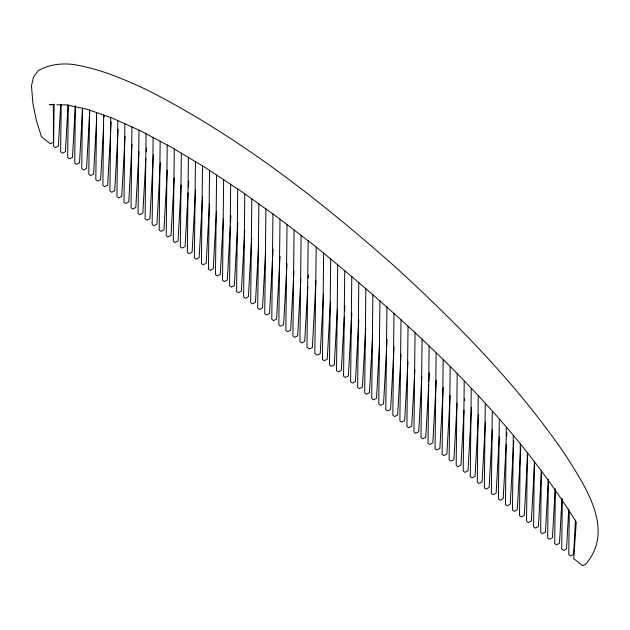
<?xml version="1.0" encoding="UTF-8"?>
<svg xmlns="http://www.w3.org/2000/svg" width="630" height="630" viewBox="0 0 630 630"><rect width="100%" height="100%" fill="white"/><g stroke="black" fill="none" stroke-linecap="round" stroke-linejoin="round"><path stroke-width="0.94" d="M61.173 104.816L60.645 151.877L62.378 153.255L65.441 151.696L68.04 104.714M68.261 105.273L67.686 157.461L69.41 158.831L72.481 157.272L75.332 105.714M75.348 106.785L74.718 163.036L76.45 164.406L79.514 162.847L82.546 108.179M82.428 108.297L81.758 168.619L83.491 169.99L86.554 168.43L89.751 110.66M89.507 110.1L88.799 174.195L90.531 175.565L93.594 174.006L96.713 117.7M96.587 112.573L95.831 179.77L97.563 181.149L100.635 179.589L103.651 125.063M103.659 115.046L102.871 185.354L104.604 186.724L107.667 185.165L111.179 121.7M110.73 117.519L109.911 190.929L111.644 192.3L114.707 190.74L118.109 129.252M117.794 120.558L116.952 196.513L118.676 197.883L121.747 196.324L125.063 136.434M124.858 123.748L123.984 202.088L125.716 203.459L128.78 201.899L131.969 144.38M131.922 126.937L131.024 207.664L132.757 209.042L135.82 207.483L138.915 151.609M138.986 130.126L138.064 213.247L139.789 214.617L142.86 213.058L145.869 158.642M146.05 133.765L145.097 218.823L146.829 220.193L149.893 218.634L153.429 154.838M153.106 137.521L152.137 224.406L153.87 225.776L156.933 224.217L160.351 162.477M160.162 141.278L159.177 229.982L160.91 231.352L163.973 229.792L167.273 170.108M167.226 145.026L166.21 235.557L167.942 236.935L171.013 235.376L174.203 177.731M174.282 148.963L173.25 241.14L174.982 242.511L178.046 240.951L181.141 185.023M181.33 153.2L180.29 246.716L182.023 248.086L185.086 246.527L188.055 192.914M188.386 157.429L187.331 252.299L189.055 253.669L192.126 252.11L195.591 189.48M195.442 161.658L194.363 257.875L196.095 259.245L199.159 257.686L202.537 196.78M202.49 165.895L201.403 263.45L203.136 264.828L206.199 263.269L209.491 203.773M209.538 170.383L208.443 269.034L210.176 270.404L213.239 268.845L216.421 211.326M216.586 175.038L215.476 274.609L217.208 275.979L220.28 274.42L223.351 218.886M223.634 179.684L222.516 280.192L224.248 281.563L227.312 280.003L230.281 226.438M230.682 184.338L229.556 285.768L231.289 287.138L234.352 285.579L237.833 222.681M237.73 188.984L236.589 291.343L238.321 292.722L241.392 291.162L244.755 230.296M244.779 193.867L243.629 296.927L245.361 298.297L248.425 296.738L251.677 238.093M251.827 198.899L250.669 302.502L252.402 303.873L255.465 302.313L258.623 245.33M258.867 203.939L257.709 308.086L259.434 309.456L262.505 307.897L265.537 253.102M265.915 208.971L264.742 313.661L266.474 315.031L269.538 313.472L272.451 260.859M272.955 214.003L271.782 319.237L273.514 320.615L276.578 319.056L280.051 256.371M279.996 219.185L278.822 324.82L280.555 326.19L283.618 324.631L286.981 263.805M287.036 224.587L285.855 330.396L287.587 331.766L290.658 330.207L293.919 271.246M294.076 229.982L292.895 335.979L294.627 337.349L297.691 335.79L300.825 279.216M301.116 235.384L299.935 341.555L301.668 342.925L304.731 341.365L307.763 286.658M56.818 104.761L66.363 104.871L87.349 109.344L112.171 118.023L140.419 130.772L171.604 147.357L205.183 167.509L240.597 190.874L277.231 217.059L308.157 240.778L306.975 347.13L309.306 348.981L312.37 347.421L315.921 280.767M323.639 253.126L322.458 359.407L324.19 360.777L327.253 359.218L330.443 301.636M330.679 258.883L329.49 364.983L331.223 366.353L334.294 364.794L337.365 309.259M337.711 264.647L336.53 370.566L338.263 371.936L341.326 370.377L344.319 316.378M344.752 270.404L343.57 376.141L345.303 377.512L348.366 375.952L351.839 313.228M351.784 276.168L350.611 381.717L352.335 383.095L355.407 381.536L358.809 320.016M358.816 282.295L357.643 387.3L359.376 388.671L362.439 387.111L365.699 328.277M365.849 288.414L364.683 392.876L366.416 394.246L369.479 392.687L372.669 335.136M372.881 294.541L371.724 398.459L373.448 399.829L376.519 398.27L379.551 343.413M379.914 300.66L378.756 404.035L380.488 405.405L383.552 403.846L386.521 350.256M386.946 306.786L385.796 409.61L387.529 410.988L390.592 409.429L394.057 346.894M393.97 313.228L392.836 415.194L394.569 416.564L397.632 415.005L400.987 354.391M401.003 319.741L399.869 420.769L401.601 422.139L404.673 420.58L407.917 361.888M408.027 326.245L406.909 426.352L408.642 427.723L411.705 426.163L414.847 369.393M415.052 332.758L413.949 431.928L415.682 433.298L418.745 431.739L421.785 376.897M422.084 339.263L420.99 437.503L422.714 438.882L425.785 437.322L428.707 384.489M429.109 346.122L428.022 443.087L429.755 444.457L432.818 442.898L436.275 380.52M436.125 353.052L435.062 448.662L436.795 450.033L439.858 448.473L443.229 387.647M443.15 359.982L442.102 454.246L443.835 455.616L446.898 454.057L450.143 395.412M450.174 366.912L449.135 459.821L450.867 461.191L453.939 459.632L457.057 403.168M457.199 373.881L456.175 465.397L457.908 466.775L460.971 465.216L464.003 410.5M464.216 381.3L463.215 470.98L464.948 472.35L468.011 470.791L471.531 407.185M471.232 388.71L470.256 476.556L471.98 477.926L475.051 476.367L478.469 414.619M478.249 396.12L477.288 482.139L479.02 483.509L482.084 481.95L485.399 422.053M485.265 403.531L484.328 487.715L486.061 489.085L489.124 487.526L492.337 429.565M492.282 411.343L491.369 493.29L493.093 494.668L496.164 493.109L499.299 436.417M499.291 419.328L498.401 498.873L500.133 500.244L503.197 498.684L506.213 444.245M506.299 427.321L505.441 504.449L507.174 505.819L510.237 504.26L513.765 440.614M513.316 435.306L512.481 510.032L514.214 511.402L517.277 509.843L520.719 447.647M520.317 443.819L519.514 515.608L521.246 516.978L524.317 515.419L527.641 455.317M527.318 452.537L526.554 521.183L528.287 522.561L531.35 521.002L534.555 463.113M534.327 461.247L533.594 526.767L535.327 528.137L538.39 526.578L541.477 470.775M541.327 470.208L540.635 532.342L542.359 533.712L545.43 532.153L548.36 479.139M548.313 479.91L547.667 537.926L549.399 539.296L552.463 537.736L555.18 488.746M555.306 489.612L554.707 543.501L556.44 544.871L559.503 543.312L561.991 498.346M562.299 499.787L561.747 549.077L563.48 550.455L566.543 548.887L568.748 508.977M569.268 510.962L568.78 554.66L570.512 556.03L573.583 554.471L575.481 520.081M308.157 240.778L316.221 247.062L314.811 353.351L317.15 355.202L320.213 353.643L323.513 294.005M60.7 104.667L58.401 146.113L55.338 147.672L53.605 146.302L54.07 104.737L49.581 104.682L54.337 104.249M104.084 117.274L104.186 115.322M146.247 151.838L146.459 147.948M188.378 187.071L188.701 181.22M230.493 222.548L230.871 215.728M272.672 256.961L273.097 249.173M308.243 277.861L308.409 274.932M344.586 311.472L344.917 305.574M386.741 346.358L387.119 339.538M428.873 381.552L429.361 372.747M464.538 400.735L464.649 398.782M506.646 436.464L506.859 432.574M316.221 247.062L320.749 250.756C416.587 329.813 510.379 415.721 576.253 522.16L573.749 558.668L582.655 565.724L585.719 564.165C615.305 529.846 585.183 486.376 565.874 455.655C517.884 385.229 457.734 324.08 395.057 266.726C318.945 199.34 237.904 136.033 146.932 89.877C123.023 78.718 98.453 68.221 72.182 64.323C60.37 63.189 48.502 64.685 38.146 70.765L33.461 77.104L31.5 85.837L32.87 103.241L36.304 120.314L41.462 136.749L50.368 143.805L53.432 142.246L53.385 104.635"/></g></svg>
